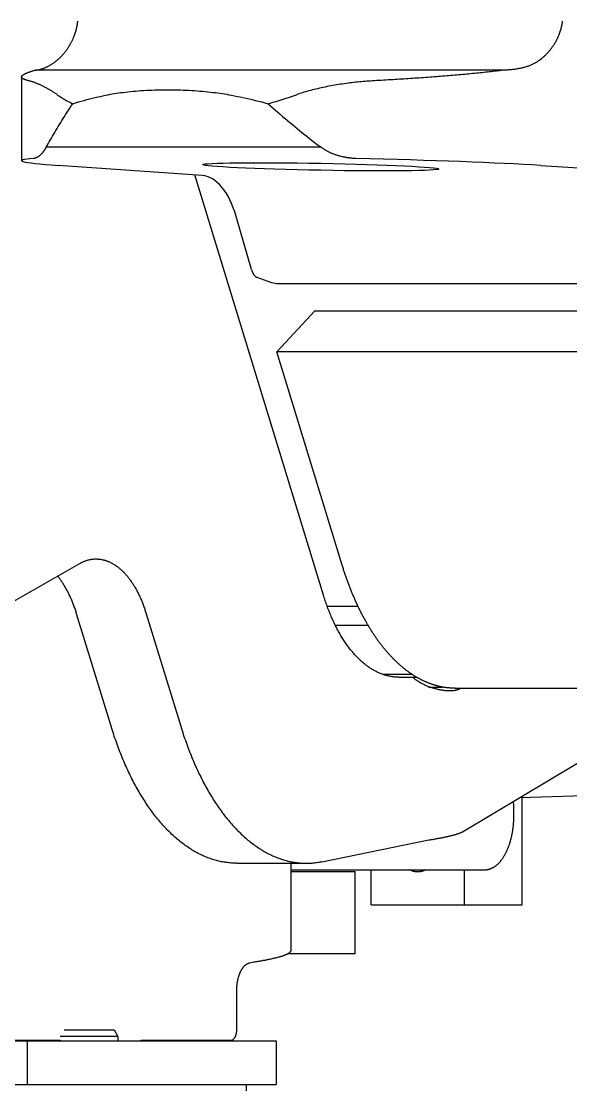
# Model space of a CAD drawing. Header units: millimetres. Extents: x 1084702 to 1166801, y 36632 to 124519.
# Drawn here: x 1098354.8 to 1098455.1, y 57619.6 to 57813.8 of the extents above; entities that cross this region are included whole.
import ezdxf

# ---------------------------------------------------------------- set-up
doc = ezdxf.new("R2010")
doc.units = ezdxf.units.MM
doc.header["$LTSCALE"] = 250
doc.linetypes.add('CENTER', pattern=[3, 2.5, -0.25, 0, -0.25])
doc.layers.get('0').update_dxf_attribs({"color": 255})

# ---------------------------------------------------------------- blocks, each defined once
blk = doc.blocks.new('PK65002M m platform_top')
at = {"linetype": 'Continuous'}
for p, q in [((-10245.45, 3758.08), (-10245.45, 3752.08)), ((-10250.85, 3744.08), (-10250.85, 3752.08)), ((-10197.45, 3752.08), (-10250.85, 3752.08)), ((-10205.41, 3744.08), (-10205.41, 3752.08)), ((-10149.83, 3744.08), (-10250.85, 3744.08)), ((-10226.21, 3743.98), (-10242.62, 3743.98)), ((-10226.21, 3744.08), (-10226.21, 3743.98)), ((-10221.94, 3743.28), (-10221.94, 3744.08)), ((-10221.25, 3742.08), (-10221.94, 3743.28)), ((-10221.94, 3743.28), (-10211.44, 3743.28)), ((-10211.44, 3743.98), (-10211.44, 3744.08)), ((-10191.22, 3743.98), (-10211.44, 3743.98)), ((-10208.19, 3744.08), (-10208.19, 3743.98)), ((-10243.68, 3741.98), (-10243.68, 3734.8)), ((-10212.13, 3742.08), (-10221.25, 3742.08)), ((-10246.05, 3729.83), (-10246.77, 3729.68)), ((-10265.31, 3728.18), (-10265.31, 3713.18)), ((-10265.31, 3728.18), (-10252.97, 3728.18)), ((-10253.61, 3727.53), (-10253.61, 3711.64)), ((-10295.79, 3719.23), (-10295.79, 3699.61)), ((-10268.23, 3719.23), (-10295.79, 3719.23)), ((-10285.19, 3712.83), (-10285.19, 3719.23)), ((-10268.23, 3719.23), (-10268.23, 3712.83)), ((-10253.61, 3712.83), (-10288.99, 3712.83)), ((-10253.61, 3713.18), (-10265.31, 3713.18)), ((-10259.22, 3711.36), (-10278.77, 3707.39)), ((-10243.67, 3711.64), (-10256.39, 3711.64)), ((-10284.88, 3705.93), (-10306.08, 3693.25)), ((-10294.29, 3702.83), (-10294.29, 3701.02)), ((-10294.02, 3700.52), (-10293.92, 3700.52)), ((-10295.42, 3699.62), (-10312.85, 3699.08)), ((-10227.15, 3666.08), (-10233.44, 3686.64)), ((-10220.72, 3686.64), (-10214.43, 3666.08)), ((-10283.57, 3679.69), (-10391.64, 3679.69)), ((-10278.77, 3679.46), (-10281.17, 3679.46)), ((-10273.27, 3677.68), (-10276.53, 3677.68)), ((-10275.72, 3677.18), (-10270.38, 3677.18)), ((-10261.66, 3668.18), (-10267.65, 3668.18)), ((-10199.41, 3665.81), (-10214.89, 3656.94)), ((-10260.17, 3664.68), (-10265.8, 3664.68)), ((-10259.5, 3662.68), (-10236.02, 3585.94)), ((-10262.92, 3657.19), (-10251.01, 3618.26)), ((-10344.3, 3618.26), (-10251.01, 3618.26)), ((-10251.01, 3618.26), (-10257.9, 3610.76)), ((-10257.9, 3610.76), (-10351.18, 3610.76)), ((-10342.72, 3605.81), (-10250.93, 3605.81)), ((-10250.93, 3605.81), (-10250.05, 3605.66)), ((-10250.05, 3605.66), (-10247.4, 3604.68)), ((-10246.37, 3603.23), (-10243.57, 3593.52)), ((-10299.19, 3584.2), (-10328.56, 3586.03)), ((-10237.33, 3586.03), (-10211.07, 3584.2)), ((-10204.37, 3568.04), (-10204.37, 3583.33)), ((-10259.06, 3580.89), (-10208.87, 3580.89)), ((-10292.66, 3566.78), (-10206.9, 3566.78))]:
    blk.add_line(p, q, dxfattribs=at)
for points in [[(-10242.62, 3743.98), (-10242.64, 3743.98), (-10242.66, 3743.97), (-10242.68, 3743.97), (-10242.7, 3743.97), (-10242.72, 3743.97), (-10242.74, 3743.96), (-10242.76, 3743.96), (-10242.78, 3743.95), (-10242.8, 3743.95), (-10242.82, 3743.94), (-10242.84, 3743.93), (-10242.86, 3743.92), (-10242.88, 3743.92), (-10242.9, 3743.91), (-10242.92, 3743.9), (-10242.94, 3743.89), (-10242.96, 3743.87), (-10242.98, 3743.86), (-10242.99, 3743.85), (-10243.01, 3743.83), (-10243.03, 3743.82), (-10243.05, 3743.81), (-10243.07, 3743.79), (-10243.09, 3743.77), (-10243.1, 3743.76), (-10243.12, 3743.74), (-10243.14, 3743.72), (-10243.16, 3743.7), (-10243.17, 3743.68), (-10243.19, 3743.66), (-10243.21, 3743.64), (-10243.23, 3743.62), (-10243.24, 3743.6), (-10243.26, 3743.58), (-10243.27, 3743.55), (-10243.29, 3743.53), (-10243.3, 3743.51), (-10243.32, 3743.48), (-10243.34, 3743.46), (-10243.35, 3743.43), (-10243.36, 3743.4), (-10243.38, 3743.38), (-10243.39, 3743.35), (-10243.41, 3743.32), (-10243.42, 3743.29), (-10243.43, 3743.26), (-10243.45, 3743.24), (-10243.46, 3743.21), (-10243.47, 3743.18), (-10243.48, 3743.15), (-10243.49, 3743.11), (-10243.5, 3743.08), (-10243.52, 3743.05), (-10243.53, 3743.02), (-10243.54, 3742.99), (-10243.55, 3742.95), (-10243.56, 3742.92), (-10243.57, 3742.89), (-10243.57, 3742.85), (-10243.58, 3742.82), (-10243.59, 3742.78), (-10243.6, 3742.75), (-10243.61, 3742.72), (-10243.61, 3742.68), (-10243.62, 3742.64), (-10243.63, 3742.61), (-10243.63, 3742.57), (-10243.64, 3742.54), (-10243.64, 3742.5), (-10243.65, 3742.46), (-10243.65, 3742.43), (-10243.66, 3742.39), (-10243.66, 3742.35), (-10243.67, 3742.32), (-10243.67, 3742.28), (-10243.67, 3742.24), (-10243.67, 3742.2), (-10243.68, 3742.17), (-10243.68, 3742.13), (-10243.68, 3742.09), (-10243.68, 3742.05), (-10243.68, 3742.01), (-10243.68, 3741.98)], [(-10243.68, 3734.8), (-10243.68, 3734.72), (-10243.68, 3734.65), (-10243.68, 3734.57), (-10243.69, 3734.5), (-10243.69, 3734.42), (-10243.69, 3734.34), (-10243.7, 3734.27), (-10243.7, 3734.19), (-10243.71, 3734.12), (-10243.71, 3734.04), (-10243.72, 3733.97), (-10243.73, 3733.9), (-10243.73, 3733.82), (-10243.74, 3733.75), (-10243.75, 3733.67), (-10243.76, 3733.6), (-10243.77, 3733.53), (-10243.78, 3733.45), (-10243.79, 3733.38), (-10243.8, 3733.31), (-10243.81, 3733.24), (-10243.83, 3733.17), (-10243.84, 3733.1), (-10243.85, 3733.02), (-10243.87, 3732.95), (-10243.88, 3732.88), (-10243.9, 3732.81), (-10243.91, 3732.75), (-10243.93, 3732.68), (-10243.95, 3732.61), (-10243.97, 3732.54), (-10243.99, 3732.47), (-10244, 3732.41), (-10244.02, 3732.34), (-10244.04, 3732.28), (-10244.06, 3732.21), (-10244.08, 3732.15), (-10244.11, 3732.08), (-10244.13, 3732.02), (-10244.15, 3731.96), (-10244.17, 3731.9), (-10244.2, 3731.83), (-10244.22, 3731.77), (-10244.25, 3731.71), (-10244.27, 3731.66), (-10244.3, 3731.6), (-10244.32, 3731.54), (-10244.35, 3731.48), (-10244.37, 3731.43), (-10244.4, 3731.37), (-10244.43, 3731.32), (-10244.46, 3731.26), (-10244.49, 3731.21), (-10244.51, 3731.16), (-10244.54, 3731.11), (-10244.57, 3731.06), (-10244.6, 3731.01), (-10244.63, 3730.96), (-10244.67, 3730.91), (-10244.7, 3730.86), (-10244.73, 3730.82), (-10244.76, 3730.77), (-10244.79, 3730.73), (-10244.83, 3730.68), (-10244.86, 3730.64), (-10244.89, 3730.6), (-10244.93, 3730.56), (-10244.96, 3730.52), (-10244.99, 3730.48), (-10245.03, 3730.44), (-10245.06, 3730.41), (-10245.1, 3730.37), (-10245.13, 3730.34), (-10245.17, 3730.3), (-10245.21, 3730.27), (-10245.24, 3730.24), (-10245.28, 3730.21), (-10245.32, 3730.18), (-10245.35, 3730.15), (-10245.39, 3730.12), (-10245.43, 3730.1), (-10245.47, 3730.07), (-10245.5, 3730.05), (-10245.54, 3730.02), (-10245.58, 3730), (-10245.62, 3729.98), (-10245.66, 3729.96), (-10245.7, 3729.94), (-10245.73, 3729.93), (-10245.77, 3729.91), (-10245.81, 3729.89), (-10245.85, 3729.88), (-10245.89, 3729.87), (-10245.93, 3729.85), (-10245.97, 3729.84), (-10246.01, 3729.83), (-10246.05, 3729.83)], [(-10246.77, 3729.68), (-10246.98, 3729.65), (-10247.18, 3729.62), (-10247.38, 3729.58), (-10247.58, 3729.55), (-10247.78, 3729.52), (-10247.97, 3729.48), (-10248.16, 3729.45), (-10248.34, 3729.42), (-10248.53, 3729.38), (-10248.71, 3729.35), (-10248.89, 3729.32), (-10249.06, 3729.28), (-10249.23, 3729.25), (-10249.4, 3729.22), (-10249.56, 3729.18), (-10249.73, 3729.15), (-10249.88, 3729.12), (-10250.04, 3729.08), (-10250.19, 3729.05), (-10250.34, 3729.01), (-10250.49, 3728.98), (-10250.63, 3728.95), (-10250.77, 3728.91), (-10250.91, 3728.88), (-10251.04, 3728.84), (-10251.17, 3728.81), (-10251.29, 3728.78), (-10251.42, 3728.74), (-10251.54, 3728.71), (-10251.65, 3728.67), (-10251.77, 3728.64), (-10251.88, 3728.61), (-10251.98, 3728.57), (-10252.09, 3728.54), (-10252.19, 3728.5), (-10252.28, 3728.47), (-10252.38, 3728.43), (-10252.47, 3728.4), (-10252.55, 3728.37), (-10252.64, 3728.33), (-10252.72, 3728.3), (-10252.79, 3728.26), (-10252.87, 3728.23), (-10252.94, 3728.19), (-10253, 3728.16), (-10253.07, 3728.13), (-10253.12, 3728.09), (-10253.18, 3728.06), (-10253.23, 3728.02), (-10253.28, 3727.99), (-10253.33, 3727.96), (-10253.37, 3727.92), (-10253.41, 3727.89), (-10253.44, 3727.85), (-10253.48, 3727.82), (-10253.5, 3727.79), (-10253.53, 3727.75), (-10253.55, 3727.72), (-10253.57, 3727.69), (-10253.58, 3727.65), (-10253.59, 3727.62), (-10253.6, 3727.59), (-10253.61, 3727.55), (-10253.61, 3727.53)], [(-10288.99, 3712.83), (-10289.05, 3712.83), (-10289.12, 3712.83), (-10289.19, 3712.83), (-10289.26, 3712.82), (-10289.32, 3712.81), (-10289.39, 3712.8), (-10289.46, 3712.79), (-10289.53, 3712.78), (-10289.59, 3712.77), (-10289.66, 3712.75), (-10289.73, 3712.74), (-10289.8, 3712.72), (-10289.86, 3712.7), (-10289.93, 3712.67), (-10290, 3712.65), (-10290.06, 3712.63), (-10290.13, 3712.6), (-10290.19, 3712.57), (-10290.26, 3712.54), (-10290.33, 3712.51), (-10290.39, 3712.48), (-10290.46, 3712.44), (-10290.52, 3712.41), (-10290.59, 3712.37), (-10290.65, 3712.33), (-10290.71, 3712.29), (-10290.78, 3712.25), (-10290.84, 3712.2), (-10290.9, 3712.16), (-10290.97, 3712.11), (-10291.03, 3712.06), (-10291.09, 3712.01), (-10291.15, 3711.96), (-10291.22, 3711.91), (-10291.28, 3711.85), (-10291.34, 3711.8), (-10291.4, 3711.74), (-10291.46, 3711.68), (-10291.52, 3711.62), (-10291.58, 3711.56), (-10291.64, 3711.49), (-10291.69, 3711.43), (-10291.75, 3711.36), (-10291.81, 3711.3), (-10291.87, 3711.23), (-10291.92, 3711.16), (-10291.98, 3711.09), (-10292.04, 3711.01), (-10292.09, 3710.94), (-10292.14, 3710.86), (-10292.2, 3710.79), (-10292.25, 3710.71), (-10292.31, 3710.63), (-10292.36, 3710.55), (-10292.41, 3710.47), (-10292.46, 3710.38), (-10292.51, 3710.3), (-10292.56, 3710.21), (-10292.61, 3710.13), (-10292.66, 3710.04), (-10292.71, 3709.95), (-10292.76, 3709.86), (-10292.8, 3709.77), (-10292.85, 3709.68), (-10292.9, 3709.58), (-10292.94, 3709.49), (-10292.99, 3709.39), (-10293.03, 3709.29), (-10293.07, 3709.2), (-10293.12, 3709.1), (-10293.16, 3709), (-10293.2, 3708.9), (-10293.24, 3708.79), (-10293.28, 3708.69), (-10293.32, 3708.59), (-10293.36, 3708.48), (-10293.4, 3708.38), (-10293.43, 3708.27), (-10293.47, 3708.16), (-10293.51, 3708.05), (-10293.54, 3707.94), (-10293.58, 3707.83), (-10293.61, 3707.72), (-10293.64, 3707.61), (-10293.67, 3707.5), (-10293.71, 3707.39), (-10293.74, 3707.27), (-10293.77, 3707.16), (-10293.79, 3707.04), (-10293.82, 3706.92), (-10293.85, 3706.81), (-10293.88, 3706.69), (-10293.9, 3706.57), (-10293.93, 3706.45), (-10293.95, 3706.33), (-10293.97, 3706.21), (-10294, 3706.09), (-10294.02, 3705.97), (-10294.04, 3705.85), (-10294.06, 3705.73), (-10294.08, 3705.61), (-10294.1, 3705.48), (-10294.11, 3705.36), (-10294.13, 3705.24), (-10294.15, 3705.11), (-10294.16, 3704.99), (-10294.18, 3704.86), (-10294.19, 3704.74), (-10294.2, 3704.61), (-10294.21, 3704.49), (-10294.22, 3704.36), (-10294.23, 3704.23), (-10294.24, 3704.11), (-10294.25, 3703.98), (-10294.26, 3703.85), (-10294.26, 3703.73), (-10294.27, 3703.6), (-10294.27, 3703.47), (-10294.28, 3703.34), (-10294.28, 3703.22), (-10294.28, 3703.09), (-10294.29, 3702.96), (-10294.29, 3702.83)], [(-10278.19, 3712.83), (-10278.18, 3712.84), (-10278.13, 3712.87), (-10278.08, 3712.89), (-10278.03, 3712.92), (-10277.98, 3712.94), (-10277.93, 3712.97), (-10277.88, 3712.99), (-10277.83, 3713.01), (-10277.78, 3713.03), (-10277.73, 3713.05), (-10277.67, 3713.07), (-10277.62, 3713.09), (-10277.57, 3713.1), (-10277.52, 3713.12), (-10277.46, 3713.13), (-10277.41, 3713.15), (-10277.36, 3713.16), (-10277.31, 3713.17), (-10277.25, 3713.18), (-10277.2, 3713.19), (-10277.14, 3713.2), (-10277.09, 3713.21), (-10277.04, 3713.22), (-10276.98, 3713.22), (-10276.93, 3713.23), (-10276.87, 3713.23), (-10276.82, 3713.23), (-10276.77, 3713.23), (-10276.71, 3713.23)], [(-10276.71, 3713.23), (-10276.66, 3713.23), (-10276.6, 3713.23), (-10276.55, 3713.23), (-10276.49, 3713.23), (-10276.44, 3713.22), (-10276.38, 3713.22), (-10276.33, 3713.21), (-10276.28, 3713.2), (-10276.22, 3713.19), (-10276.17, 3713.18), (-10276.12, 3713.17), (-10276.06, 3713.16), (-10276.01, 3713.15), (-10275.96, 3713.14), (-10275.9, 3713.12), (-10275.85, 3713.11), (-10275.8, 3713.09), (-10275.74, 3713.07), (-10275.69, 3713.05), (-10275.64, 3713.03), (-10275.59, 3713.01), (-10275.54, 3712.99), (-10275.49, 3712.97), (-10275.44, 3712.94), (-10275.39, 3712.92), (-10275.34, 3712.89), (-10275.29, 3712.87), (-10275.24, 3712.84), (-10275.23, 3712.83)], [(-10256.39, 3711.64), (-10256.51, 3711.64), (-10256.73, 3711.64), (-10256.96, 3711.63), (-10257.19, 3711.62), (-10257.41, 3711.61), (-10257.64, 3711.59), (-10257.87, 3711.57), (-10258.09, 3711.54), (-10258.32, 3711.51), (-10258.54, 3711.48), (-10258.77, 3711.44), (-10258.99, 3711.4), (-10259.22, 3711.36)], [(-10233.44, 3686.64), (-10233.56, 3687.01), (-10233.67, 3687.38), (-10233.79, 3687.75), (-10233.91, 3688.11), (-10234.03, 3688.47), (-10234.15, 3688.83), (-10234.28, 3689.19), (-10234.4, 3689.55), (-10234.53, 3689.9), (-10234.66, 3690.25), (-10234.79, 3690.6), (-10234.92, 3690.95), (-10235.05, 3691.29), (-10235.19, 3691.64), (-10235.32, 3691.98), (-10235.46, 3692.32), (-10235.6, 3692.65), (-10235.74, 3692.99), (-10235.89, 3693.32), (-10236.03, 3693.65), (-10236.18, 3693.98), (-10236.32, 3694.3), (-10236.47, 3694.62), (-10236.62, 3694.94), (-10236.77, 3695.26), (-10236.93, 3695.58), (-10237.08, 3695.89), (-10237.24, 3696.2), (-10237.4, 3696.51), (-10237.55, 3696.81), (-10237.71, 3697.12), (-10237.88, 3697.42), (-10238.04, 3697.71), (-10238.2, 3698.01), (-10238.37, 3698.3), (-10238.53, 3698.59), (-10238.7, 3698.87), (-10238.87, 3699.16), (-10239.04, 3699.44), (-10239.21, 3699.72), (-10239.39, 3699.99), (-10239.56, 3700.27), (-10239.74, 3700.54), (-10239.91, 3700.8), (-10240.09, 3701.07), (-10240.27, 3701.33), (-10240.45, 3701.59), (-10240.63, 3701.85), (-10240.82, 3702.1), (-10241, 3702.35), (-10241.18, 3702.59), (-10241.37, 3702.84), (-10241.56, 3703.08), (-10241.75, 3703.32), (-10241.94, 3703.55), (-10242.13, 3703.78), (-10242.32, 3704.01), (-10242.51, 3704.24), (-10242.7, 3704.46), (-10242.9, 3704.68), (-10243.09, 3704.89), (-10243.29, 3705.11), (-10243.49, 3705.32), (-10243.69, 3705.52), (-10243.89, 3705.73), (-10244.09, 3705.93), (-10244.29, 3706.12), (-10244.49, 3706.32), (-10244.69, 3706.51), (-10244.89, 3706.69), (-10245.1, 3706.88), (-10245.3, 3707.06), (-10245.51, 3707.24), (-10245.72, 3707.41), (-10245.93, 3707.58), (-10246.13, 3707.75), (-10246.34, 3707.91), (-10246.55, 3708.07), (-10246.76, 3708.23), (-10246.98, 3708.38), (-10247.19, 3708.53), (-10247.4, 3708.68), (-10247.61, 3708.82), (-10247.83, 3708.96), (-10248.04, 3709.1), (-10248.26, 3709.23), (-10248.47, 3709.36), (-10248.69, 3709.49), (-10248.91, 3709.61), (-10249.12, 3709.73), (-10249.34, 3709.84), (-10249.56, 3709.96), (-10249.78, 3710.06), (-10250, 3710.17), (-10250.22, 3710.27), (-10250.44, 3710.37), (-10250.66, 3710.46), (-10250.88, 3710.55), (-10251.11, 3710.64), (-10251.33, 3710.72), (-10251.55, 3710.8), (-10251.77, 3710.88), (-10252, 3710.95), (-10252.22, 3711.02), (-10252.44, 3711.09), (-10252.67, 3711.15), (-10252.89, 3711.21), (-10253.12, 3711.26), (-10253.34, 3711.31), (-10253.57, 3711.36), (-10253.79, 3711.4), (-10254.02, 3711.44), (-10254.24, 3711.48), (-10254.47, 3711.51), (-10254.7, 3711.54), (-10254.92, 3711.57), (-10255.15, 3711.59), (-10255.37, 3711.61), (-10255.6, 3711.62), (-10255.83, 3711.63), (-10256.05, 3711.64), (-10256.28, 3711.64), (-10256.39, 3711.64)], [(-10243.67, 3711.64), (-10243.56, 3711.64), (-10243.34, 3711.64), (-10243.11, 3711.63), (-10242.88, 3711.62), (-10242.66, 3711.61), (-10242.43, 3711.59), (-10242.21, 3711.57), (-10241.98, 3711.54), (-10241.75, 3711.51), (-10241.53, 3711.48), (-10241.3, 3711.44), (-10241.08, 3711.4), (-10240.85, 3711.36), (-10240.63, 3711.31), (-10240.4, 3711.26), (-10240.18, 3711.21), (-10239.95, 3711.15), (-10239.73, 3711.09), (-10239.5, 3711.02), (-10239.28, 3710.95), (-10239.06, 3710.88), (-10238.83, 3710.8), (-10238.61, 3710.73), (-10238.39, 3710.64), (-10238.17, 3710.55), (-10237.95, 3710.46), (-10237.73, 3710.37), (-10237.5, 3710.27), (-10237.28, 3710.17), (-10237.06, 3710.07), (-10236.85, 3709.96), (-10236.63, 3709.85), (-10236.41, 3709.73), (-10236.19, 3709.61), (-10235.97, 3709.49), (-10235.76, 3709.36), (-10235.54, 3709.23), (-10235.33, 3709.1), (-10235.11, 3708.96), (-10234.9, 3708.83), (-10234.68, 3708.68), (-10234.47, 3708.54), (-10234.26, 3708.38), (-10234.05, 3708.23), (-10233.84, 3708.07), (-10233.63, 3707.91), (-10233.42, 3707.75), (-10233.21, 3707.58), (-10233, 3707.41), (-10232.79, 3707.24), (-10232.59, 3707.06), (-10232.38, 3706.88), (-10232.17, 3706.7), (-10231.97, 3706.51), (-10231.77, 3706.32), (-10231.57, 3706.12), (-10231.37, 3705.93), (-10231.17, 3705.73), (-10230.97, 3705.52), (-10230.77, 3705.32), (-10230.57, 3705.11), (-10230.37, 3704.9), (-10230.18, 3704.68), (-10229.99, 3704.46), (-10229.79, 3704.24), (-10229.6, 3704.01), (-10229.41, 3703.79), (-10229.22, 3703.55), (-10229.03, 3703.32), (-10228.84, 3703.08), (-10228.65, 3702.84), (-10228.47, 3702.6), (-10228.28, 3702.35), (-10228.1, 3702.1), (-10227.92, 3701.85), (-10227.73, 3701.59), (-10227.55, 3701.34), (-10227.38, 3701.08), (-10227.2, 3700.81), (-10227.02, 3700.54), (-10226.85, 3700.27), (-10226.67, 3700), (-10226.5, 3699.73), (-10226.33, 3699.45), (-10226.16, 3699.17), (-10225.99, 3698.88), (-10225.82, 3698.6), (-10225.65, 3698.31), (-10225.49, 3698.01), (-10225.32, 3697.72), (-10225.16, 3697.42), (-10225, 3697.12), (-10224.84, 3696.82), (-10224.68, 3696.51), (-10224.52, 3696.21), (-10224.37, 3695.9), (-10224.21, 3695.58), (-10224.06, 3695.27), (-10223.91, 3694.95), (-10223.76, 3694.63), (-10223.61, 3694.31), (-10223.46, 3693.98), (-10223.31, 3693.66), (-10223.17, 3693.33), (-10223.03, 3692.99), (-10222.88, 3692.66), (-10222.74, 3692.32), (-10222.61, 3691.98), (-10222.47, 3691.64), (-10222.33, 3691.3), (-10222.2, 3690.95), (-10222.07, 3690.61), (-10221.94, 3690.26), (-10221.81, 3689.9), (-10221.68, 3689.55), (-10221.56, 3689.19), (-10221.43, 3688.83), (-10221.31, 3688.47), (-10221.19, 3688.11), (-10221.07, 3687.75), (-10220.95, 3687.38), (-10220.84, 3687.01), (-10220.72, 3686.64)], [(-10278.77, 3707.39), (-10278.98, 3707.36), (-10279.19, 3707.32), (-10279.39, 3707.29), (-10279.59, 3707.26), (-10279.78, 3707.22), (-10279.98, 3707.19), (-10280.17, 3707.15), (-10280.35, 3707.12), (-10280.54, 3707.09), (-10280.72, 3707.05), (-10280.89, 3707.02), (-10281.07, 3706.98), (-10281.24, 3706.95), (-10281.41, 3706.92), (-10281.57, 3706.88), (-10281.74, 3706.85), (-10281.9, 3706.81), (-10282.05, 3706.78), (-10282.2, 3706.75), (-10282.35, 3706.71), (-10282.5, 3706.68), (-10282.64, 3706.64), (-10282.78, 3706.61), (-10282.92, 3706.57), (-10283.05, 3706.54), (-10283.18, 3706.51), (-10283.31, 3706.47), (-10283.43, 3706.44), (-10283.55, 3706.4), (-10283.67, 3706.37), (-10283.78, 3706.33), (-10283.89, 3706.3), (-10284, 3706.27), (-10284.1, 3706.23), (-10284.2, 3706.2), (-10284.3, 3706.16), (-10284.39, 3706.13), (-10284.48, 3706.1), (-10284.57, 3706.06), (-10284.65, 3706.03), (-10284.73, 3706), (-10284.81, 3705.96), (-10284.88, 3705.93)], [(-10294.29, 3701.02), (-10294.29, 3701.01), (-10294.29, 3700.99), (-10294.28, 3700.98), (-10294.28, 3700.97), (-10294.28, 3700.95), (-10294.28, 3700.94), (-10294.28, 3700.93), (-10294.28, 3700.91), (-10294.28, 3700.9), (-10294.28, 3700.89), (-10294.27, 3700.88), (-10294.27, 3700.86), (-10294.27, 3700.85), (-10294.27, 3700.84), (-10294.26, 3700.83), (-10294.26, 3700.81), (-10294.26, 3700.8), (-10294.26, 3700.79), (-10294.25, 3700.78), (-10294.25, 3700.77), (-10294.25, 3700.75), (-10294.24, 3700.74), (-10294.24, 3700.73), (-10294.23, 3700.72), (-10294.23, 3700.71), (-10294.22, 3700.7), (-10294.22, 3700.69), (-10294.22, 3700.68), (-10294.21, 3700.67), (-10294.21, 3700.66), (-10294.2, 3700.65), (-10294.19, 3700.64), (-10294.19, 3700.63), (-10294.18, 3700.63), (-10294.18, 3700.62), (-10294.17, 3700.61), (-10294.17, 3700.6), (-10294.16, 3700.6), (-10294.15, 3700.59), (-10294.15, 3700.58), (-10294.14, 3700.58), (-10294.14, 3700.57), (-10294.13, 3700.56), (-10294.12, 3700.56), (-10294.12, 3700.55), (-10294.11, 3700.55), (-10294.1, 3700.54), (-10294.1, 3700.54), (-10294.09, 3700.54), (-10294.08, 3700.53), (-10294.08, 3700.53), (-10294.07, 3700.53), (-10294.06, 3700.53), (-10294.06, 3700.52), (-10294.05, 3700.52), (-10294.04, 3700.52), (-10294.03, 3700.52), (-10294.03, 3700.52), (-10294.02, 3700.52)], [(-10284.59, 3679.69), (-10284.57, 3679.7), (-10284.5, 3679.74), (-10284.43, 3679.78), (-10284.35, 3679.82), (-10284.28, 3679.86), (-10284.2, 3679.89), (-10284.12, 3679.92), (-10284.04, 3679.95), (-10283.96, 3679.98), (-10283.87, 3680.01), (-10283.78, 3680.03), (-10283.69, 3680.06), (-10283.6, 3680.08), (-10283.51, 3680.1), (-10283.41, 3680.11), (-10283.31, 3680.13), (-10283.21, 3680.14), (-10283.11, 3680.15), (-10283.01, 3680.16), (-10282.9, 3680.17), (-10282.79, 3680.17), (-10282.68, 3680.17), (-10282.57, 3680.18)], [(-10283.57, 3679.69), (-10283.47, 3679.69), (-10283.36, 3679.68), (-10283.26, 3679.68), (-10283.15, 3679.68), (-10283.04, 3679.68), (-10282.94, 3679.67), (-10282.83, 3679.66), (-10282.73, 3679.66), (-10282.62, 3679.65), (-10282.51, 3679.64), (-10282.41, 3679.63), (-10282.3, 3679.62), (-10282.2, 3679.61), (-10282.09, 3679.6), (-10281.98, 3679.59), (-10281.88, 3679.57), (-10281.77, 3679.56), (-10281.67, 3679.54), (-10281.56, 3679.53), (-10281.45, 3679.51), (-10281.35, 3679.49), (-10281.24, 3679.47), (-10281.14, 3679.45), (-10281.03, 3679.43), (-10280.93, 3679.41), (-10280.82, 3679.39), (-10280.72, 3679.36), (-10280.61, 3679.34), (-10280.51, 3679.31), (-10280.4, 3679.29), (-10280.3, 3679.26), (-10280.19, 3679.23), (-10280.09, 3679.2), (-10279.98, 3679.17), (-10279.88, 3679.14), (-10279.77, 3679.11), (-10279.67, 3679.08), (-10279.56, 3679.04), (-10279.46, 3679.01), (-10279.35, 3678.98), (-10279.25, 3678.94), (-10279.14, 3678.9), (-10279.04, 3678.86), (-10278.94, 3678.83), (-10278.83, 3678.79), (-10278.73, 3678.75), (-10278.62, 3678.71), (-10278.52, 3678.66), (-10278.42, 3678.62), (-10278.31, 3678.58), (-10278.21, 3678.53), (-10278.11, 3678.49), (-10278, 3678.44), (-10277.9, 3678.39), (-10277.8, 3678.35), (-10277.69, 3678.3), (-10277.59, 3678.25), (-10277.49, 3678.2), (-10277.39, 3678.14), (-10277.28, 3678.09), (-10277.18, 3678.04), (-10277.08, 3677.98), (-10276.98, 3677.93), (-10276.87, 3677.87), (-10276.77, 3677.82), (-10276.67, 3677.76), (-10276.57, 3677.7), (-10276.47, 3677.64), (-10276.37, 3677.58), (-10276.27, 3677.52), (-10276.17, 3677.46), (-10276.06, 3677.4), (-10275.96, 3677.33), (-10275.86, 3677.27), (-10275.76, 3677.2), (-10275.66, 3677.14), (-10275.56, 3677.07), (-10275.46, 3677), (-10275.36, 3676.93), (-10275.26, 3676.87), (-10275.16, 3676.79), (-10275.07, 3676.72), (-10274.97, 3676.65), (-10274.87, 3676.58), (-10274.77, 3676.51), (-10274.67, 3676.43), (-10274.57, 3676.36), (-10274.47, 3676.28), (-10274.37, 3676.2), (-10274.28, 3676.12), (-10274.18, 3676.05), (-10274.08, 3675.97), (-10273.98, 3675.89), (-10273.89, 3675.8), (-10273.79, 3675.72), (-10273.69, 3675.64), (-10273.59, 3675.56), (-10273.5, 3675.47), (-10273.4, 3675.39), (-10273.3, 3675.3), (-10273.21, 3675.21), (-10273.11, 3675.12), (-10273.02, 3675.04), (-10272.92, 3674.95), (-10272.83, 3674.86), (-10272.73, 3674.76), (-10272.64, 3674.67), (-10272.54, 3674.58), (-10272.45, 3674.49), (-10272.35, 3674.39), (-10272.26, 3674.3), (-10272.16, 3674.2), (-10272.07, 3674.1), (-10271.98, 3674.01), (-10271.88, 3673.91), (-10271.79, 3673.81), (-10271.7, 3673.71), (-10271.6, 3673.61), (-10271.51, 3673.51), (-10271.42, 3673.4), (-10271.33, 3673.3), (-10271.24, 3673.2), (-10271.15, 3673.09), (-10271.05, 3672.99), (-10270.96, 3672.88), (-10270.87, 3672.77), (-10270.78, 3672.66), (-10270.69, 3672.56), (-10270.6, 3672.45), (-10270.51, 3672.34), (-10270.42, 3672.23), (-10270.34, 3672.11), (-10270.25, 3672), (-10270.16, 3671.89), (-10270.07, 3671.78), (-10269.98, 3671.66), (-10269.9, 3671.55), (-10269.81, 3671.43), (-10269.72, 3671.31), (-10269.63, 3671.2), (-10269.55, 3671.08), (-10269.46, 3670.96), (-10269.38, 3670.84), (-10269.29, 3670.72), (-10269.21, 3670.6), (-10269.12, 3670.48), (-10269.04, 3670.36), (-10268.95, 3670.23), (-10268.87, 3670.11), (-10268.79, 3669.99), (-10268.7, 3669.86), (-10268.62, 3669.74), (-10268.54, 3669.61), (-10268.45, 3669.48), (-10268.37, 3669.36), (-10268.29, 3669.23), (-10268.21, 3669.1), (-10268.13, 3668.97), (-10268.05, 3668.84), (-10267.97, 3668.71), (-10267.89, 3668.58), (-10267.81, 3668.45), (-10267.73, 3668.31), (-10267.65, 3668.18), (-10267.57, 3668.05), (-10267.49, 3667.91), (-10267.41, 3667.78), (-10267.34, 3667.64), (-10267.26, 3667.5), (-10267.18, 3667.37), (-10267.1, 3667.23), (-10267.03, 3667.09), (-10266.95, 3666.95), (-10266.88, 3666.81), (-10266.8, 3666.67), (-10266.72, 3666.53), (-10266.65, 3666.39), (-10266.58, 3666.24), (-10266.5, 3666.1), (-10266.43, 3665.96), (-10266.35, 3665.81), (-10266.28, 3665.67), (-10266.21, 3665.52), (-10266.13, 3665.38), (-10266.06, 3665.23), (-10265.99, 3665.08), (-10265.92, 3664.94), (-10265.85, 3664.79), (-10265.78, 3664.64), (-10265.71, 3664.49), (-10265.64, 3664.34), (-10265.57, 3664.19), (-10265.5, 3664.04), (-10265.43, 3663.88), (-10265.36, 3663.73), (-10265.29, 3663.58), (-10265.22, 3663.42), (-10265.16, 3663.27), (-10265.09, 3663.11)], [(-10282.57, 3680.18), (-10282.46, 3680.17), (-10282.35, 3680.17), (-10282.23, 3680.17), (-10282.11, 3680.16), (-10281.99, 3680.15), (-10281.87, 3680.14), (-10281.75, 3680.13), (-10281.62, 3680.12), (-10281.5, 3680.1)], [(-10281.5, 3680.1), (-10281.36, 3680.08), (-10281.23, 3680.06), (-10281.09, 3680.04), (-10280.95, 3680.01), (-10280.81, 3679.99), (-10280.66, 3679.96), (-10280.52, 3679.93), (-10280.37, 3679.9), (-10280.22, 3679.86), (-10280.07, 3679.82), (-10279.91, 3679.79), (-10279.76, 3679.74), (-10279.6, 3679.7), (-10279.44, 3679.66), (-10279.27, 3679.61), (-10279.11, 3679.56), (-10278.94, 3679.51), (-10278.77, 3679.46)], [(-10278.77, 3679.46), (-10278.62, 3679.39), (-10278.46, 3679.33), (-10278.31, 3679.26), (-10278.16, 3679.18), (-10278, 3679.11), (-10277.85, 3679.03), (-10277.7, 3678.95), (-10277.54, 3678.87), (-10277.39, 3678.79), (-10277.24, 3678.7), (-10277.09, 3678.61), (-10276.94, 3678.51), (-10276.79, 3678.42), (-10276.64, 3678.32), (-10276.49, 3678.22), (-10276.34, 3678.12), (-10276.19, 3678.01), (-10276.05, 3677.9), (-10275.9, 3677.79), (-10275.75, 3677.68)], [(-10273.27, 3677.68), (-10273.11, 3677.67), (-10272.96, 3677.67), (-10272.81, 3677.66), (-10272.65, 3677.65), (-10272.5, 3677.64), (-10272.34, 3677.63), (-10272.19, 3677.61), (-10272.04, 3677.59), (-10271.88, 3677.56), (-10271.73, 3677.53), (-10271.57, 3677.51), (-10271.42, 3677.47), (-10271.27, 3677.44), (-10271.12, 3677.4), (-10270.96, 3677.36), (-10270.81, 3677.32), (-10270.66, 3677.27), (-10270.51, 3677.22), (-10270.36, 3677.17), (-10270.2, 3677.11), (-10270.05, 3677.06), (-10269.9, 3677), (-10269.75, 3676.93), (-10269.6, 3676.87), (-10269.45, 3676.8), (-10269.3, 3676.73), (-10269.15, 3676.65), (-10269, 3676.58), (-10268.86, 3676.5), (-10268.71, 3676.42), (-10268.56, 3676.33), (-10268.41, 3676.24), (-10268.27, 3676.15), (-10268.12, 3676.06), (-10267.98, 3675.96), (-10267.83, 3675.87), (-10267.69, 3675.77), (-10267.54, 3675.66), (-10267.4, 3675.56), (-10267.25, 3675.45), (-10267.11, 3675.34), (-10266.97, 3675.22), (-10266.83, 3675.11), (-10266.69, 3674.99), (-10266.55, 3674.87), (-10266.41, 3674.74), (-10266.27, 3674.61), (-10266.13, 3674.48), (-10266, 3674.35), (-10265.86, 3674.22), (-10265.72, 3674.08), (-10265.59, 3673.94), (-10265.45, 3673.8), (-10265.32, 3673.66), (-10265.19, 3673.51), (-10265.05, 3673.36), (-10264.92, 3673.21), (-10264.79, 3673.06), (-10264.66, 3672.9), (-10264.53, 3672.74), (-10264.4, 3672.58), (-10264.28, 3672.42), (-10264.15, 3672.25), (-10264.02, 3672.08), (-10263.9, 3671.91), (-10263.77, 3671.74), (-10263.65, 3671.56), (-10263.53, 3671.39), (-10263.41, 3671.21), (-10263.29, 3671.03), (-10263.17, 3670.84), (-10263.05, 3670.66), (-10262.93, 3670.47), (-10262.81, 3670.28), (-10262.7, 3670.09), (-10262.58, 3669.89), (-10262.47, 3669.7), (-10262.36, 3669.5), (-10262.25, 3669.3), (-10262.14, 3669.09), (-10262.03, 3668.89), (-10261.92, 3668.68), (-10261.81, 3668.47), (-10261.7, 3668.26), (-10261.6, 3668.05), (-10261.49, 3667.84), (-10261.39, 3667.62), (-10261.29, 3667.4), (-10261.19, 3667.18), (-10261.09, 3666.96), (-10260.99, 3666.74), (-10260.89, 3666.51), (-10260.8, 3666.28), (-10260.7, 3666.05), (-10260.61, 3665.82), (-10260.52, 3665.59), (-10260.42, 3665.36), (-10260.33, 3665.12), (-10260.25, 3664.88), (-10260.16, 3664.64), (-10260.07, 3664.4), (-10259.99, 3664.16), (-10259.9, 3663.92), (-10259.82, 3663.67), (-10259.74, 3663.43), (-10259.66, 3663.18), (-10259.58, 3662.93), (-10259.5, 3662.68)], [(-10217.97, 3656.08), (-10218.03, 3656.08), (-10218.15, 3656.08), (-10218.26, 3656.09), (-10218.37, 3656.09), (-10218.49, 3656.1), (-10218.6, 3656.11), (-10218.71, 3656.13), (-10218.83, 3656.14), (-10218.94, 3656.16), (-10219.05, 3656.18), (-10219.17, 3656.21), (-10219.28, 3656.23), (-10219.39, 3656.26), (-10219.5, 3656.29), (-10219.62, 3656.32), (-10219.73, 3656.36), (-10219.84, 3656.39), (-10219.95, 3656.43), (-10220.07, 3656.47), (-10220.18, 3656.52), (-10220.29, 3656.56), (-10220.4, 3656.61), (-10220.51, 3656.66), (-10220.62, 3656.71), (-10220.73, 3656.77), (-10220.84, 3656.82), (-10220.95, 3656.88), (-10221.06, 3656.95), (-10221.17, 3657.01), (-10221.27, 3657.07), (-10221.38, 3657.14), (-10221.49, 3657.21), (-10221.6, 3657.29), (-10221.7, 3657.36), (-10221.81, 3657.44), (-10221.92, 3657.52), (-10222.02, 3657.6), (-10222.13, 3657.68), (-10222.23, 3657.76), (-10222.33, 3657.85), (-10222.44, 3657.94), (-10222.54, 3658.03), (-10222.64, 3658.13), (-10222.75, 3658.22), (-10222.85, 3658.32), (-10222.95, 3658.42), (-10223.05, 3658.52), (-10223.15, 3658.63), (-10223.25, 3658.73), (-10223.34, 3658.84), (-10223.44, 3658.95), (-10223.54, 3659.06), (-10223.64, 3659.18), (-10223.73, 3659.29), (-10223.83, 3659.41), (-10223.92, 3659.53), (-10224.02, 3659.65), (-10224.11, 3659.77), (-10224.2, 3659.9), (-10224.29, 3660.03), (-10224.38, 3660.16), (-10224.47, 3660.29), (-10224.56, 3660.42), (-10224.65, 3660.55), (-10224.74, 3660.69), (-10224.83, 3660.83), (-10224.91, 3660.97), (-10225, 3661.11), (-10225.08, 3661.25), (-10225.17, 3661.4), (-10225.25, 3661.54), (-10225.33, 3661.69), (-10225.41, 3661.84), (-10225.49, 3661.99), (-10225.57, 3662.15), (-10225.65, 3662.3), (-10225.73, 3662.46), (-10225.81, 3662.62), (-10225.88, 3662.78), (-10225.96, 3662.94), (-10226.03, 3663.1), (-10226.11, 3663.26), (-10226.18, 3663.43), (-10226.25, 3663.6), (-10226.32, 3663.76), (-10226.39, 3663.93), (-10226.46, 3664.11), (-10226.53, 3664.28), (-10226.59, 3664.45), (-10226.66, 3664.63), (-10226.72, 3664.8), (-10226.79, 3664.98), (-10226.85, 3665.16), (-10226.91, 3665.34), (-10226.97, 3665.52), (-10227.03, 3665.71), (-10227.09, 3665.89), (-10227.15, 3666.08)], [(-10214.43, 3666.08), (-10214.37, 3665.89), (-10214.31, 3665.71), (-10214.25, 3665.52), (-10214.19, 3665.34), (-10214.13, 3665.16), (-10214.07, 3664.98), (-10214, 3664.81), (-10213.94, 3664.63), (-10213.87, 3664.46), (-10213.81, 3664.28), (-10213.74, 3664.11), (-10213.67, 3663.94), (-10213.6, 3663.77), (-10213.53, 3663.6), (-10213.46, 3663.43), (-10213.39, 3663.27), (-10213.32, 3663.11), (-10213.24, 3662.94), (-10213.17, 3662.78), (-10213.09, 3662.62), (-10213.01, 3662.46), (-10212.94, 3662.31), (-10212.86, 3662.15), (-10212.78, 3662), (-10212.7, 3661.85), (-10212.62, 3661.7), (-10212.53, 3661.55), (-10212.45, 3661.4), (-10212.37, 3661.26), (-10212.28, 3661.12), (-10212.2, 3660.97), (-10212.11, 3660.83), (-10212.02, 3660.7), (-10211.94, 3660.56), (-10211.85, 3660.43), (-10211.76, 3660.29), (-10211.67, 3660.16), (-10211.58, 3660.03), (-10211.48, 3659.9), (-10211.39, 3659.78), (-10211.3, 3659.66), (-10211.21, 3659.53), (-10211.11, 3659.41), (-10211.02, 3659.3), (-10210.94, 3659.21)], [(-10265.09, 3663.11), (-10265.02, 3662.96), (-10264.96, 3662.8), (-10264.89, 3662.65), (-10264.82, 3662.49), (-10264.76, 3662.33), (-10264.69, 3662.17), (-10264.63, 3662.01), (-10264.56, 3661.85), (-10264.5, 3661.69), (-10264.44, 3661.53), (-10264.37, 3661.37), (-10264.31, 3661.21), (-10264.25, 3661.05), (-10264.19, 3660.89), (-10264.13, 3660.72), (-10264.06, 3660.56), (-10264, 3660.4), (-10263.94, 3660.23), (-10263.88, 3660.07), (-10263.82, 3659.9), (-10263.76, 3659.74), (-10263.71, 3659.57), (-10263.65, 3659.4), (-10263.59, 3659.23), (-10263.53, 3659.07), (-10263.47, 3658.9), (-10263.42, 3658.73), (-10263.36, 3658.56), (-10263.3, 3658.39), (-10263.25, 3658.22), (-10263.19, 3658.05), (-10263.14, 3657.88), (-10263.08, 3657.7), (-10263.03, 3657.53), (-10262.98, 3657.36), (-10262.92, 3657.19)], [(-10214.89, 3656.94), (-10215, 3656.88), (-10215.11, 3656.82), (-10215.22, 3656.76), (-10215.33, 3656.71), (-10215.44, 3656.66), (-10215.55, 3656.61), (-10215.66, 3656.56), (-10215.77, 3656.51), (-10215.88, 3656.47), (-10215.99, 3656.43), (-10216.11, 3656.39), (-10216.22, 3656.35), (-10216.33, 3656.32), (-10216.44, 3656.29), (-10216.56, 3656.26), (-10216.67, 3656.23), (-10216.78, 3656.2), (-10216.89, 3656.18), (-10217.01, 3656.16), (-10217.12, 3656.14), (-10217.23, 3656.13), (-10217.35, 3656.11), (-10217.46, 3656.1), (-10217.58, 3656.09), (-10217.69, 3656.08), (-10217.8, 3656.08), (-10217.92, 3656.08), (-10217.97, 3656.08)], [(-10265.42, 3582.94), (-10265.28, 3582.93), (-10265.14, 3582.93), (-10265, 3582.92), (-10264.85, 3582.91), (-10264.71, 3582.9), (-10264.56, 3582.89), (-10264.42, 3582.87), (-10264.27, 3582.85), (-10264.12, 3582.83), (-10263.98, 3582.81), (-10263.83, 3582.79), (-10263.68, 3582.77), (-10263.54, 3582.74), (-10263.39, 3582.71), (-10263.24, 3582.69), (-10263.1, 3582.65), (-10262.95, 3582.62), (-10262.81, 3582.59), (-10262.66, 3582.55), (-10262.52, 3582.51), (-10262.38, 3582.47), (-10262.24, 3582.43), (-10262.1, 3582.39), (-10261.96, 3582.35), (-10261.82, 3582.3), (-10261.69, 3582.25), (-10261.55, 3582.21), (-10261.42, 3582.16), (-10261.29, 3582.11), (-10261.16, 3582.06), (-10261.03, 3582), (-10260.91, 3581.95), (-10260.78, 3581.9), (-10260.66, 3581.84), (-10260.54, 3581.78), (-10260.43, 3581.73), (-10260.31, 3581.67), (-10260.2, 3581.61), (-10260.09, 3581.55), (-10259.99, 3581.49), (-10259.88, 3581.43), (-10259.78, 3581.37), (-10259.68, 3581.31), (-10259.58, 3581.25), (-10259.49, 3581.19), (-10259.4, 3581.13), (-10259.31, 3581.07), (-10259.22, 3581.01), (-10259.14, 3580.95), (-10259.06, 3580.89)], [(-10208.87, 3580.89), (-10208.83, 3580.95), (-10208.8, 3581.01), (-10208.76, 3581.07), (-10208.73, 3581.13), (-10208.69, 3581.19), (-10208.65, 3581.25), (-10208.61, 3581.31), (-10208.57, 3581.37), (-10208.53, 3581.43), (-10208.49, 3581.49), (-10208.45, 3581.55), (-10208.4, 3581.61), (-10208.36, 3581.67), (-10208.32, 3581.73), (-10208.27, 3581.78), (-10208.23, 3581.84), (-10208.18, 3581.9), (-10208.13, 3581.95), (-10208.08, 3582), (-10208.04, 3582.06), (-10207.99, 3582.11), (-10207.94, 3582.16), (-10207.89, 3582.21), (-10207.84, 3582.25), (-10207.79, 3582.3), (-10207.74, 3582.35), (-10207.69, 3582.39), (-10207.64, 3582.43), (-10207.59, 3582.47), (-10207.54, 3582.51), (-10207.49, 3582.55), (-10207.44, 3582.59), (-10207.39, 3582.62), (-10207.34, 3582.65), (-10207.29, 3582.69), (-10207.24, 3582.71), (-10207.19, 3582.74), (-10207.14, 3582.77), (-10207.09, 3582.79), (-10207.05, 3582.81), (-10207, 3582.83), (-10206.95, 3582.85), (-10206.91, 3582.87), (-10206.86, 3582.89), (-10206.81, 3582.9), (-10206.77, 3582.91), (-10206.73, 3582.92), (-10206.68, 3582.93), (-10206.64, 3582.93), (-10206.6, 3582.94)], [(-10249.41, 3572.92), (-10249.85, 3573.32), (-10250.29, 3573.71), (-10250.73, 3574.1), (-10251.17, 3574.48), (-10251.61, 3574.86), (-10252.05, 3575.24), (-10252.49, 3575.62), (-10252.94, 3575.99), (-10253.38, 3576.36), (-10253.82, 3576.73), (-10254.26, 3577.1), (-10254.7, 3577.46), (-10255.14, 3577.82), (-10255.58, 3578.17), (-10256.02, 3578.52), (-10256.46, 3578.87), (-10256.89, 3579.22), (-10257.33, 3579.56), (-10257.76, 3579.9), (-10258.2, 3580.23), (-10258.63, 3580.56), (-10259.06, 3580.89)], [(-10208.87, 3580.89), (-10209.05, 3580.56), (-10209.23, 3580.23), (-10209.42, 3579.9), (-10209.61, 3579.56), (-10209.81, 3579.22), (-10210.01, 3578.87), (-10210.21, 3578.52), (-10210.42, 3578.17), (-10210.63, 3577.82), (-10210.84, 3577.46), (-10211.06, 3577.1), (-10211.29, 3576.73), (-10211.51, 3576.36), (-10211.74, 3575.99), (-10211.98, 3575.62), (-10212.21, 3575.24), (-10212.45, 3574.86), (-10212.7, 3574.48), (-10212.95, 3574.1), (-10213.2, 3573.71), (-10213.45, 3573.32), (-10213.71, 3572.92)], [(-10249.41, 3572.92), (-10249.78, 3572.82), (-10250.14, 3572.72), (-10250.51, 3572.61), (-10250.87, 3572.5), (-10251.24, 3572.39), (-10251.61, 3572.28), (-10251.98, 3572.16), (-10252.35, 3572.04), (-10252.72, 3571.92), (-10253.09, 3571.8), (-10253.47, 3571.67), (-10253.84, 3571.54), (-10254.22, 3571.41), (-10254.59, 3571.28)], [(-10242.21, 3571.28), (-10242.73, 3571.37), (-10243.25, 3571.47), (-10243.77, 3571.58), (-10244.31, 3571.69), (-10244.84, 3571.8), (-10245.39, 3571.92), (-10245.94, 3572.05), (-10246.5, 3572.18), (-10247.06, 3572.32), (-10247.64, 3572.46), (-10248.22, 3572.61), (-10248.81, 3572.76), (-10249.41, 3572.92)], [(-10213.71, 3572.92), (-10214.24, 3572.76), (-10214.76, 3572.61), (-10215.27, 3572.46), (-10215.79, 3572.32), (-10216.29, 3572.18), (-10216.79, 3572.05), (-10217.29, 3571.92), (-10217.79, 3571.8), (-10218.28, 3571.69), (-10218.76, 3571.58), (-10219.24, 3571.47), (-10219.72, 3571.37), (-10220.2, 3571.28)], [(-10210.9, 3571.28), (-10211.08, 3571.41), (-10211.27, 3571.54), (-10211.46, 3571.67), (-10211.66, 3571.8), (-10211.85, 3571.92), (-10212.05, 3572.04), (-10212.25, 3572.16), (-10212.45, 3572.28), (-10212.66, 3572.39), (-10212.86, 3572.5), (-10213.07, 3572.61), (-10213.28, 3572.72), (-10213.49, 3572.82), (-10213.71, 3572.92)], [(-10268.42, 3568.76), (-10268.09, 3568.78), (-10267.76, 3568.8), (-10267.43, 3568.82), (-10267.09, 3568.85), (-10266.75, 3568.87), (-10266.41, 3568.9), (-10266.07, 3568.94), (-10265.73, 3568.97), (-10265.38, 3569.01), (-10265.04, 3569.05), (-10264.69, 3569.09), (-10264.34, 3569.13), (-10263.99, 3569.18), (-10263.64, 3569.22), (-10263.29, 3569.27), (-10262.94, 3569.33), (-10262.59, 3569.38), (-10262.24, 3569.44), (-10261.88, 3569.49), (-10261.53, 3569.55), (-10261.19, 3569.62), (-10260.84, 3569.68), (-10260.49, 3569.75), (-10260.15, 3569.81), (-10259.8, 3569.88), (-10259.46, 3569.95), (-10259.12, 3570.03), (-10258.79, 3570.1), (-10258.46, 3570.18), (-10258.14, 3570.25), (-10257.82, 3570.33), (-10257.5, 3570.41), (-10257.19, 3570.49), (-10256.89, 3570.57), (-10256.6, 3570.65), (-10256.31, 3570.73), (-10256.04, 3570.81), (-10255.77, 3570.89), (-10255.51, 3570.97), (-10255.27, 3571.05), (-10255.03, 3571.13), (-10254.81, 3571.2), (-10254.59, 3571.28)], [(-10220.2, 3571.28), (-10220.55, 3571.21), (-10220.91, 3571.15), (-10221.29, 3571.08), (-10221.68, 3571.02), (-10222.08, 3570.96), (-10222.49, 3570.9), (-10222.92, 3570.85), (-10223.36, 3570.79), (-10223.8, 3570.74), (-10224.26, 3570.69), (-10224.73, 3570.65), (-10225.2, 3570.61), (-10225.68, 3570.57), (-10226.17, 3570.54), (-10226.66, 3570.5), (-10227.16, 3570.48), (-10227.66, 3570.45), (-10228.17, 3570.43), (-10228.69, 3570.41), (-10229.21, 3570.4), (-10229.72, 3570.39), (-10230.25, 3570.38), (-10230.77, 3570.38), (-10231.29, 3570.38), (-10231.82, 3570.38), (-10232.34, 3570.39), (-10232.87, 3570.4), (-10233.39, 3570.41), (-10233.91, 3570.43), (-10234.43, 3570.45), (-10234.94, 3570.48), (-10235.45, 3570.5), (-10235.96, 3570.54), (-10236.46, 3570.57), (-10236.95, 3570.61), (-10237.44, 3570.65), (-10237.92, 3570.69), (-10238.4, 3570.74), (-10238.86, 3570.79), (-10239.32, 3570.85), (-10239.77, 3570.9), (-10240.21, 3570.96), (-10240.64, 3571.02), (-10241.05, 3571.08), (-10241.45, 3571.15), (-10241.84, 3571.21), (-10242.21, 3571.28)], [(-10210.9, 3571.28), (-10210.79, 3571.2), (-10210.68, 3571.13), (-10210.57, 3571.05), (-10210.45, 3570.97), (-10210.33, 3570.89), (-10210.2, 3570.81), (-10210.07, 3570.73), (-10209.94, 3570.65), (-10209.81, 3570.57), (-10209.67, 3570.49), (-10209.53, 3570.41), (-10209.4, 3570.33), (-10209.26, 3570.25), (-10209.12, 3570.18), (-10208.98, 3570.1), (-10208.84, 3570.03), (-10208.7, 3569.95), (-10208.56, 3569.88), (-10208.43, 3569.81), (-10208.29, 3569.75), (-10208.16, 3569.68), (-10208.03, 3569.62), (-10207.89, 3569.55), (-10207.77, 3569.49), (-10207.64, 3569.44), (-10207.52, 3569.38), (-10207.39, 3569.33), (-10207.27, 3569.27), (-10207.16, 3569.22), (-10207.04, 3569.18), (-10206.93, 3569.13), (-10206.82, 3569.09), (-10206.71, 3569.05), (-10206.61, 3569.01), (-10206.5, 3568.97), (-10206.41, 3568.94), (-10206.31, 3568.9), (-10206.21, 3568.87), (-10206.12, 3568.85), (-10206.03, 3568.82), (-10205.95, 3568.8), (-10205.86, 3568.78), (-10205.78, 3568.76)], [(-10292.66, 3566.78), (-10292.35, 3566.82), (-10292.04, 3566.86), (-10291.72, 3566.9), (-10291.41, 3566.93), (-10291.09, 3566.97), (-10290.77, 3567.01), (-10290.44, 3567.04), (-10290.12, 3567.08), (-10289.79, 3567.12), (-10289.46, 3567.15), (-10289.13, 3567.19), (-10288.79, 3567.22), (-10288.45, 3567.26), (-10288.11, 3567.29), (-10287.77, 3567.33), (-10287.43, 3567.36), (-10287.08, 3567.4), (-10286.73, 3567.43), (-10286.38, 3567.46), (-10286.03, 3567.5), (-10285.67, 3567.53), (-10285.32, 3567.56), (-10284.96, 3567.6), (-10284.6, 3567.63), (-10284.23, 3567.66), (-10283.87, 3567.69), (-10283.5, 3567.72), (-10283.13, 3567.76), (-10282.76, 3567.79), (-10282.39, 3567.82), (-10282.02, 3567.85), (-10281.64, 3567.88), (-10281.26, 3567.91), (-10280.88, 3567.94), (-10280.5, 3567.97), (-10280.12, 3568), (-10279.73, 3568.03), (-10279.35, 3568.06), (-10278.96, 3568.09), (-10278.57, 3568.12), (-10278.18, 3568.15), (-10277.79, 3568.18), (-10277.4, 3568.2), (-10277, 3568.23), (-10276.6, 3568.26), (-10276.21, 3568.29), (-10275.81, 3568.31), (-10275.41, 3568.34), (-10275, 3568.37), (-10274.6, 3568.39), (-10274.2, 3568.42), (-10273.79, 3568.44), (-10273.38, 3568.47), (-10272.98, 3568.5), (-10272.57, 3568.52), (-10272.16, 3568.55), (-10271.75, 3568.57), (-10271.33, 3568.59), (-10270.92, 3568.62), (-10270.51, 3568.64), (-10270.09, 3568.67), (-10269.68, 3568.69), (-10269.26, 3568.71), (-10268.84, 3568.74), (-10268.42, 3568.76)], [(-10205.78, 3568.76), (-10205.68, 3568.74), (-10205.59, 3568.71), (-10205.5, 3568.69), (-10205.41, 3568.67), (-10205.32, 3568.64), (-10205.24, 3568.62), (-10205.16, 3568.59), (-10205.09, 3568.57), (-10205.02, 3568.55), (-10204.95, 3568.52), (-10204.89, 3568.5), (-10204.83, 3568.47), (-10204.77, 3568.44), (-10204.72, 3568.42), (-10204.67, 3568.39), (-10204.63, 3568.37), (-10204.59, 3568.34), (-10204.55, 3568.31), (-10204.51, 3568.29), (-10204.48, 3568.26), (-10204.46, 3568.23), (-10204.43, 3568.2), (-10204.41, 3568.18), (-10204.4, 3568.15), (-10204.39, 3568.12), (-10204.38, 3568.09), (-10204.37, 3568.06), (-10204.37, 3568.04)], [(-10299.19, 3564.8), (-10299.09, 3564.88), (-10298.99, 3564.95), (-10298.89, 3565.03), (-10298.78, 3565.1), (-10298.67, 3565.17), (-10298.57, 3565.24), (-10298.46, 3565.31), (-10298.34, 3565.38), (-10298.23, 3565.45), (-10298.11, 3565.52), (-10297.99, 3565.58), (-10297.87, 3565.65), (-10297.74, 3565.71), (-10297.61, 3565.77), (-10297.48, 3565.83), (-10297.35, 3565.89), (-10297.22, 3565.94), (-10297.08, 3566), (-10296.94, 3566.05), (-10296.8, 3566.1), (-10296.66, 3566.15), (-10296.51, 3566.2), (-10296.36, 3566.25), (-10296.21, 3566.29), (-10296.05, 3566.34), (-10295.9, 3566.38), (-10295.74, 3566.42), (-10295.58, 3566.45), (-10295.41, 3566.49), (-10295.25, 3566.52), (-10295.08, 3566.55), (-10294.91, 3566.58), (-10294.73, 3566.61), (-10294.56, 3566.64), (-10294.38, 3566.66), (-10294.2, 3566.68), (-10294.01, 3566.7), (-10293.83, 3566.72), (-10293.64, 3566.74), (-10293.45, 3566.75), (-10293.25, 3566.76), (-10293.06, 3566.77), (-10292.86, 3566.78), (-10292.66, 3566.78)], [(-10206.9, 3566.78), (-10206.99, 3566.78), (-10207.09, 3566.77), (-10207.18, 3566.76), (-10207.27, 3566.75), (-10207.37, 3566.74), (-10207.46, 3566.72), (-10207.56, 3566.7), (-10207.66, 3566.68), (-10207.75, 3566.66), (-10207.85, 3566.63), (-10207.95, 3566.61), (-10208.05, 3566.58), (-10208.15, 3566.55), (-10208.25, 3566.51), (-10208.35, 3566.48), (-10208.45, 3566.44), (-10208.55, 3566.4), (-10208.65, 3566.36), (-10208.75, 3566.32), (-10208.85, 3566.27), (-10208.95, 3566.22), (-10209.05, 3566.18), (-10209.15, 3566.13), (-10209.25, 3566.07), (-10209.35, 3566.02), (-10209.45, 3565.96), (-10209.55, 3565.91), (-10209.65, 3565.85), (-10209.75, 3565.79), (-10209.85, 3565.73), (-10209.95, 3565.66), (-10210.05, 3565.6), (-10210.14, 3565.53), (-10210.24, 3565.47), (-10210.33, 3565.4), (-10210.43, 3565.33), (-10210.52, 3565.25), (-10210.62, 3565.18), (-10210.71, 3565.11), (-10210.8, 3565.03), (-10210.89, 3564.96), (-10210.98, 3564.88), (-10211.07, 3564.8)], [(-10204.37, 3568.04), (-10204.37, 3568.03), (-10204.37, 3568), (-10204.38, 3567.97), (-10204.39, 3567.94), (-10204.4, 3567.91), (-10204.42, 3567.88), (-10204.44, 3567.85), (-10204.47, 3567.82), (-10204.5, 3567.79), (-10204.53, 3567.76), (-10204.56, 3567.72), (-10204.6, 3567.69), (-10204.65, 3567.66), (-10204.69, 3567.63), (-10204.74, 3567.6), (-10204.8, 3567.56), (-10204.86, 3567.53), (-10204.92, 3567.5), (-10204.98, 3567.46), (-10205.05, 3567.43), (-10205.12, 3567.4), (-10205.2, 3567.36), (-10205.28, 3567.33), (-10205.36, 3567.29), (-10205.45, 3567.26), (-10205.54, 3567.22), (-10205.63, 3567.19), (-10205.73, 3567.15), (-10205.83, 3567.12), (-10205.94, 3567.08), (-10206.04, 3567.04), (-10206.16, 3567.01), (-10206.27, 3566.97), (-10206.39, 3566.93), (-10206.51, 3566.9), (-10206.64, 3566.86), (-10206.77, 3566.82), (-10206.9, 3566.78)], [(-10299.19, 3564.8), (-10299.3, 3564.71), (-10299.41, 3564.61), (-10299.52, 3564.52), (-10299.63, 3564.42), (-10299.74, 3564.33), (-10299.85, 3564.23), (-10299.95, 3564.13), (-10300.06, 3564.03), (-10300.16, 3563.93), (-10300.25, 3563.83), (-10300.34, 3563.74), (-10300.44, 3563.63), (-10300.53, 3563.53), (-10300.62, 3563.43), (-10300.71, 3563.32), (-10300.8, 3563.22), (-10300.88, 3563.12), (-10300.97, 3563.01), (-10301.05, 3562.91), (-10301.13, 3562.81), (-10301.2, 3562.7), (-10301.28, 3562.6), (-10301.35, 3562.5), (-10301.42, 3562.39), (-10301.49, 3562.29), (-10301.56, 3562.19), (-10301.63, 3562.09), (-10301.69, 3561.99), (-10301.75, 3561.88), (-10301.81, 3561.78), (-10301.87, 3561.68), (-10301.93, 3561.58), (-10301.98, 3561.48), (-10302.04, 3561.38), (-10302.09, 3561.29), (-10302.14, 3561.19), (-10302.19, 3561.09), (-10302.24, 3560.99), (-10302.28, 3560.9), (-10302.33, 3560.8), (-10302.37, 3560.71), (-10302.41, 3560.61), (-10302.45, 3560.52), (-10302.49, 3560.42), (-10302.53, 3560.33), (-10302.57, 3560.24), (-10302.6, 3560.15), (-10302.64, 3560.06), (-10302.67, 3559.97), (-10302.7, 3559.88), (-10302.73, 3559.79), (-10302.76, 3559.7), (-10302.79, 3559.61), (-10302.82, 3559.52), (-10302.84, 3559.43), (-10302.87, 3559.34), (-10302.89, 3559.26), (-10302.92, 3559.17), (-10302.94, 3559.09), (-10302.96, 3559), (-10302.98, 3558.92), (-10303, 3558.83), (-10303.02, 3558.75), (-10303.04, 3558.66), (-10303.05, 3558.58), (-10303.07, 3558.5), (-10303.09, 3558.42), (-10303.1, 3558.33), (-10303.11, 3558.25), (-10303.13, 3558.17), (-10303.14, 3558.09), (-10303.15, 3558.01), (-10303.16, 3557.93), (-10303.17, 3557.85)], [(-10211.07, 3564.8), (-10211.17, 3564.71), (-10211.28, 3564.61), (-10211.38, 3564.52), (-10211.48, 3564.42), (-10211.57, 3564.32), (-10211.67, 3564.22), (-10211.76, 3564.12), (-10211.86, 3564.02), (-10211.95, 3563.92), (-10212.04, 3563.82), (-10212.12, 3563.72), (-10212.21, 3563.61), (-10212.29, 3563.51), (-10212.37, 3563.41), (-10212.45, 3563.3), (-10212.53, 3563.2), (-10212.61, 3563.09), (-10212.68, 3562.99), (-10212.76, 3562.88), (-10212.83, 3562.78), (-10212.9, 3562.67), (-10212.96, 3562.57), (-10213.03, 3562.47), (-10213.09, 3562.36), (-10213.16, 3562.26), (-10213.22, 3562.16), (-10213.27, 3562.05), (-10213.33, 3561.95), (-10213.39, 3561.85), (-10213.44, 3561.75), (-10213.49, 3561.64), (-10213.55, 3561.54), (-10213.59, 3561.44), (-10213.64, 3561.34), (-10213.69, 3561.24), (-10213.73, 3561.14), (-10213.78, 3561.05), (-10213.82, 3560.95), (-10213.86, 3560.85), (-10213.9, 3560.75), (-10213.94, 3560.66), (-10213.98, 3560.56), (-10214.01, 3560.47), (-10214.05, 3560.37), (-10214.08, 3560.28), (-10214.11, 3560.19), (-10214.15, 3560.09), (-10214.18, 3560), (-10214.2, 3559.91), (-10214.23, 3559.82), (-10214.26, 3559.73), (-10214.29, 3559.64), (-10214.31, 3559.55), (-10214.34, 3559.46), (-10214.36, 3559.37), (-10214.38, 3559.29), (-10214.4, 3559.2), (-10214.42, 3559.11), (-10214.44, 3559.03), (-10214.46, 3558.94), (-10214.48, 3558.85), (-10214.5, 3558.77), (-10214.51, 3558.68), (-10214.53, 3558.6), (-10214.54, 3558.52), (-10214.56, 3558.43), (-10214.57, 3558.35), (-10214.58, 3558.27), (-10214.59, 3558.18), (-10214.61, 3558.1), (-10214.62, 3558.02), (-10214.63, 3557.94), (-10214.64, 3557.86)]]:
    blk.add_lwpolyline(points, dxfattribs=at)
for centre, major_axis, ratio, start_param, end_param in [((-10247.67, 3601.73), (0, 3), 0.500305, -1.047202, -0.184264), ((-10237.07, 3601.02), (0, 15), 0.500305, -4.1888, -3.176498), ((-10257.73, 3584.26), (50, -0.93), 0.029604, -2.547632, -1.724639), ((-10254.37, 3584.26), (50, -0.93), 0.029604, -0.298847, 0.524147)]:
    blk.add_ellipse(centre, major_axis=major_axis, ratio=ratio, start_param=start_param, end_param=end_param, dxfattribs=at)
blk.add_ellipse((-10259.03, 3584.45), major_axis=(21.55, -0.4), ratio=0.029604, dxfattribs=at)
blk = doc.blocks.new('1-deck_B4_1')
at = {"linetype": 'CENTER', "rotation": 180}
blk.add_blockref('PK65002M m platform_top', (70387.47, 26963.11), dxfattribs=at)

msp = doc.modelspace()

# ---------------------------------------------------------------- block references
msp.add_blockref('1-deck_B4_1', (1017763.01, 34408.58))

doc.saveas('drawing.dxf')
